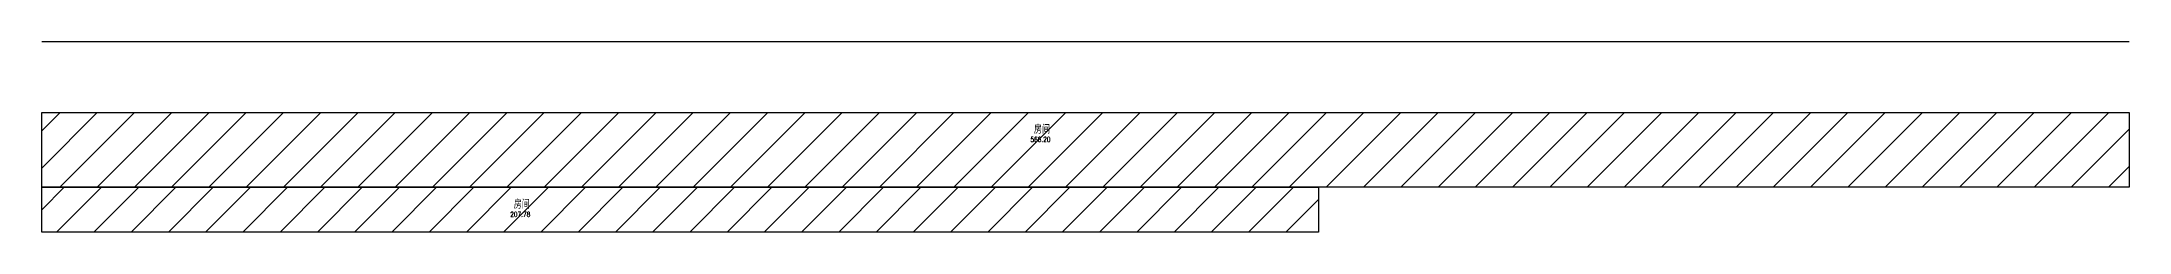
# Model space of a CAD drawing. Extents: x 72637 to 526294, y -245768 to 30884.
# Drawn here: x 292683 to 418506, y -52704 to -41249 of the extents above; entities that cross this region are included whole.
import ezdxf

# ---------------------------------------------------------------- set-up
doc = ezdxf.new("R2010")
doc.units = 0
doc.header["$LTSCALE"] = 10
doc.header["$MEASUREMENT"] = 0
doc.layers.add('02-TEXT_房间', color=7, linetype='Continuous')
doc.layers.add('DIM_MODI', color=6, linetype='Continuous', plot=False)
doc.styles.add('_TCH_SPACE', font='SIMPLEX', dxfattribs={"bigfont": 'GBCBIG'})

msp = doc.modelspace()

# ---------------------------------------------------------------- hatches: boundary and pattern name
at = {"layer": 'DIM_MODI'}
h = msp.add_hatch(dxfattribs=at)
h.set_pattern_fill('ANSI31', color=256, scale=1000)
h.set_pattern_definition([(45, (250923.4, -140003.9), (-1122.532, 1122.532), [])])
h.paths.add_polyline_path([(292683.1, -45504.1), (418505.6, -45504.1), (418505.6, -50004.1), (292683.1, -50004.1)])
h = msp.add_hatch(dxfattribs=at)
h.set_pattern_fill('ANSI31', color=256, scale=1000)
h.set_pattern_definition([(45, (242561.1, -121683.5), (-1122.532, 1122.532), [])])
h.paths.add_polyline_path([(292683.1, -50004.1), (369637.6, -50004.1), (369637.6, -52704.1), (292683.1, -52704.1)])

# ---------------------------------------------------------------- linework, layer by layer
msp.add_lwpolyline([(418505.6, -41248.5), (385235.5, -41248.5), (321569.9, -41248.5), (300645.4, -41248.5), (292683.1, -41248.5)])
for points in [[(292683.1, -45504.1), (418505.6, -45504.1), (418505.6, -50004.1), (292683.1, -50004.1)], [(292683.1, -50004.1), (369637.6, -50004.1), (369637.6, -52704.1), (292683.1, -52704.1)]]:
    msp.add_lwpolyline(points, close=True, dxfattribs=at)

# ---------------------------------------------------------------- texts
at = {"layer": '02-TEXT_房间', "style": '_TCH_SPACE'}
for p in [(352489.4, -46772.6), (321135.2, -51284.1)]:
    msp.add_text('房间', height=482.27, dxfattribs=at).set_placement(p)
at = {"layer": '02-TEXT_房间', "style": '_TCH_SPACE', "width": 0.705882}
for s, p in [('566.20', (352275.3, -47271.4)), ('207.78', (320921.1, -51782.8))]:
    msp.add_text(s, height=297.5, dxfattribs=at).set_placement(p)

doc.saveas('drawing.dxf')
